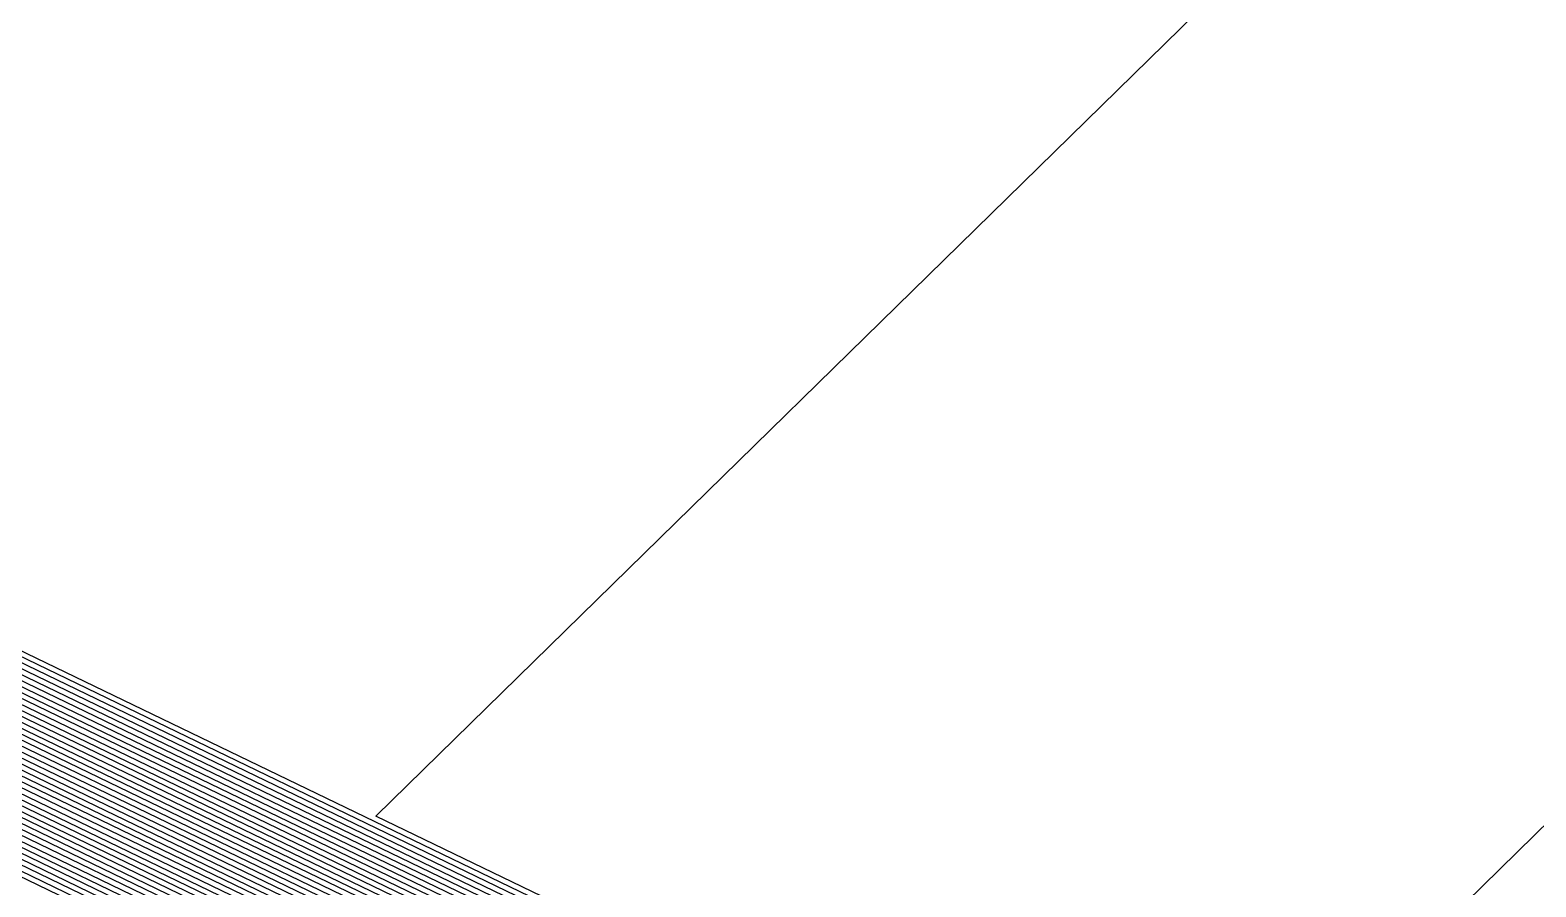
# Model space of a CAD drawing. Extents: x 7084 to 11035, y 13750 to 16729.
# Drawn here: x 8634.709 to 8635.341, y 15535.585 to 15535.945 of the extents above; entities that cross this region are included whole.
import ezdxf

# ---------------------------------------------------------------- set-up
doc = ezdxf.new("R2010")
doc.units = 0
doc.layers.add('Default', color=7, linetype='Continuous')

msp = doc.modelspace()

# ---------------------------------------------------------------- linework, layer by layer
at = {"layer": 'Default'}
for points in [[(8136.19791, 15271.19292), (8413.02589, 15416.01448), (8454.5468, 15413.53298), (8478.35034, 15462.84029), (8591.2563, 15480.21046), (8611.65932, 15509.11478), (8695.61507, 15468.58443), (8724.42281, 15461.07296), (8755.32395, 15480.38615), (8723.66925, 15518.74185), (8705.8166, 15501.2592), (8621.86085, 15541.78956), (8639.71349, 15559.2722), (8762.11462, 15808.84041), (8800.37029, 15836.04447), (8864.97991, 15851.34675), (8953.06153, 15993.02007), (9217.3064, 15810.41892), (9298.91852, 15807.86851), (9344.82531, 15791.71612), (9391.58229, 15773.86348), (9747.05449, 15868.31232)], [(8147.93596, 15269.27634), (8417.07428, 15410.07509), (8457.44182, 15407.66251), (8482.37121, 15459.30192), (8592.14089, 15476.18959), (8613.50892, 15506.46101), (8695.13257, 15467.0565), (8725.30284, 15459.18976), (8757.66551, 15479.41641), (8724.51363, 15519.58623), (8705.8166, 15501.2767), (8624.19295, 15540.68121), (8642.88998, 15558.99074), (8761.89107, 15801.62649), (8801.95613, 15830.11724), (8869.62162, 15846.14327), (8955.25653, 15983.88123)], [(8161.35087, 15267.08597), (8421.701, 15403.2872), (8460.75043, 15400.95341), (8486.96649, 15455.25808), (8593.15185, 15471.59431), (8615.62275, 15503.42813), (8694.58113, 15465.31029), (8726.30858, 15457.03753), (8760.34159, 15478.30814), (8725.47864, 15520.55124), (8705.8166, 15501.2967), (8626.85821, 15539.41454), (8646.52025, 15558.66907), (8761.6356, 15793.38202), (8803.76853, 15823.34326), (8874.92642, 15840.19644), (8957.76509, 15973.43683), (9206.2811, 15801.70479), (9296.16472, 15798.8959), (9346.72422, 15781.10644), (9398.22008, 15761.44441), (9732.53323, 15850.2713)], [(8168.05833, 15265.99078), (8424.01436, 15399.89326), (8462.40473, 15397.59885), (8489.26413, 15453.23616), (8593.65733, 15469.29667), (8616.67966, 15501.91169), (8694.30542, 15464.43719), (8726.81145, 15455.96141), (8761.67962, 15477.754), (8725.96114, 15521.03374), (8705.8166, 15501.3067), (8628.19084, 15538.7812), (8648.33539, 15558.50824), (8761.50785, 15789.25979), (8804.67472, 15819.95627), (8877.57883, 15837.22302), (8959.01937, 15968.21463), (9203.34102, 15799.38103), (9295.43037, 15796.5032)], [(8193.21129, 15261.88384), (8432.68947, 15387.16598), (8468.60835, 15385.01928), (8497.88027, 15445.65395), (8595.55289, 15460.68053), (8620.64309, 15496.22503), (8693.27148, 15461.16306), (8728.69721, 15451.92598), (8766.69726, 15475.67599), (8727.77053, 15522.84313), (8705.8166, 15501.3442), (8633.18821, 15536.40618), (8655.14214, 15557.90511), (8761.02883, 15773.80141), (8808.07296, 15807.25505), (8887.52534, 15826.07272), (8963.72293, 15948.63139), (9192.31571, 15790.6669)], [(8198.24189, 15261.06245), (8434.42449, 15384.62053), (8469.84908, 15382.50337), (8499.6035, 15444.13751), (8595.932, 15458.9573), (8621.43577, 15495.0877), (8693.06469, 15460.50823), (8729.07436, 15451.11889), (8767.70079, 15475.26039), (8728.13241, 15523.20501), (8705.8166, 15501.3517), (8634.18768, 15535.93117), (8656.50349, 15557.78448), (8760.93303, 15770.70973), (8808.75261, 15804.71481), (8889.51464, 15823.84266), (8964.66364, 15944.71474), (9190.11065, 15788.92408), (9292.1258, 15785.73606), (9349.50929, 15765.54558)], [(8199.91875, 15260.78865), (8435.00283, 15383.77204), (8470.26265, 15381.66473), (8500.17791, 15443.63203), (8596.05837, 15458.38289), (8621.7, 15494.70859), (8692.99576, 15460.28996), (8729.20008, 15450.84987), (8768.0353, 15475.12185), (8728.25304, 15523.32564), (8705.8166, 15501.3542), (8634.52084, 15535.77284), (8656.95728, 15557.74427), (8760.90109, 15769.67917), (8808.97916, 15803.86807), (8890.17774, 15823.0993), (8964.97721, 15943.40919), (9189.37563, 15788.34313), (9291.94222, 15785.13789), (9349.63588, 15764.83827), (9408.39803, 15742.40183), (9710.26728, 15822.60839)], [(8144.58223, 15269.82394), (8415.9176, 15411.77206), (8456.61468, 15409.33979), (8481.22239, 15460.31288), (8591.88815, 15477.33841), (8612.98046, 15507.21923), (8695.27042, 15467.49305), (8725.0514, 15459.72781), (8756.99649, 15479.69348), (8724.27238, 15519.34498), (8705.8166, 15501.2717), (8623.52664, 15540.99788), (8641.98241, 15559.07116), (8761.95494, 15803.68761), (8801.50304, 15831.81073), (8868.29541, 15847.62998)], [(8201.59561, 15260.51485), (8435.58117, 15382.92356), (8470.67622, 15380.82609), (8500.75232, 15443.12655), (8596.18474, 15457.80848), (8621.96423, 15494.32948), (8692.92683, 15460.07168), (8729.3258, 15450.58084), (8768.36981, 15474.98332), (8728.37366, 15523.44626), (8705.8166, 15501.3567), (8634.854, 15535.6145), (8657.41106, 15557.70406), (8760.86916, 15768.64861), (8809.20571, 15803.02132), (8890.84084, 15822.35595)], [(8762.08268, 15807.80985), (8640.16728, 15559.232), (8622.194, 15541.63122), (8705.8166, 15501.2617), (8723.78987, 15518.86247), (8755.65846, 15480.24762), (8724.54853, 15460.80393), (8695.54614, 15468.36615), (8611.92355, 15508.73567), (8591.38267, 15479.63605), (8478.92475, 15462.33481), (8454.96038, 15412.69434), (8413.60423, 15415.166), (8137.87477, 15270.91912)], [(8479.49916, 15461.82933), (8591.50904, 15479.06164), (8612.18778, 15508.35656), (8695.47721, 15468.14788), (8724.67425, 15460.5349), (8755.99297, 15480.10908), (8723.9105, 15518.9831), (8705.8166, 15501.2642), (8622.52716, 15541.47289), (8640.62106, 15559.19179), (8762.05075, 15806.77929)], [(8762.01881, 15805.74873), (8641.07485, 15559.15158), (8622.86032, 15541.31455), (8705.8166, 15501.2667), (8724.03113, 15519.10373), (8756.32748, 15479.97055), (8724.79996, 15460.26587), (8695.40828, 15467.9296), (8612.452, 15507.97745), (8591.63541, 15478.48723), (8480.07357, 15461.32384), (8455.78752, 15411.01706), (8414.76092, 15413.46903), (8141.2285, 15270.37153)], [(8761.98688, 15804.71817), (8641.52863, 15559.11137), (8623.19348, 15541.15622), (8705.8166, 15501.2692), (8724.15175, 15519.22435), (8756.66199, 15479.83201), (8724.92568, 15459.99684), (8695.33935, 15467.71132), (8612.71623, 15507.59834), (8591.76178, 15477.91282), (8480.64798, 15460.81836), (8456.2011, 15410.17842), (8415.33926, 15412.62054), (8142.90537, 15270.09773)], [(8761.92301, 15802.65705), (8642.4362, 15559.03095), (8623.85979, 15540.83955), (8705.8166, 15501.2742), (8724.393, 15519.4656), (8757.331, 15479.55495), (8725.17712, 15459.45878), (8695.2015, 15467.27477), (8613.24469, 15506.84012), (8592.01452, 15476.764), (8481.7968, 15459.8074), (8457.02825, 15408.50115), (8416.49594, 15410.92357), (8146.25909, 15269.55014)], [(8149.61282, 15269.00255), (8417.65262, 15409.2266), (8457.8554, 15406.82387), (8482.94562, 15458.79644), (8592.26726, 15475.61518), (8613.77315, 15506.0819), (8695.06364, 15466.83822), (8725.42855, 15458.92073), (8758.00002, 15479.27788), (8724.63426, 15519.70686), (8705.8166, 15501.2792), (8624.52611, 15540.52288), (8643.34376, 15558.95053), (8761.85914, 15800.59593)], [(8151.28969, 15268.72875), (8418.23096, 15408.37812), (8458.26898, 15405.98523), (8483.52003, 15458.29096), (8592.39363, 15475.04077), (8614.03737, 15505.70279), (8694.99471, 15466.61995), (8725.55427, 15458.6517), (8758.33453, 15479.13934), (8724.75488, 15519.82748), (8705.8166, 15501.2817), (8624.85927, 15540.36454), (8643.79755, 15558.91033), (8761.8272, 15799.56538)], [(8614.3016, 15505.32368), (8694.92578, 15466.40167), (8725.67999, 15458.38267), (8758.66904, 15479.00081), (8724.87551, 15519.94811), (8705.8166, 15501.2842), (8625.19242, 15540.20621), (8644.25133, 15558.87012), (8761.79527, 15798.53482)], [(8154.64342, 15268.18116), (8419.38764, 15406.68115), (8459.09613, 15404.30796), (8484.66885, 15457.28), (8592.64637, 15473.89195), (8614.56583, 15504.94457), (8694.85685, 15466.1834), (8725.80571, 15458.11364), (8759.00355, 15478.86228), (8724.99613, 15520.06873), (8705.8166, 15501.2867), (8625.52558, 15540.04787), (8644.70512, 15558.82991), (8761.76333, 15797.50426)], [(8592.77274, 15473.31754), (8614.83006, 15504.56546), (8694.78792, 15465.96512), (8725.93142, 15457.84461), (8759.33806, 15478.72374), (8725.11676, 15520.18936), (8705.8166, 15501.2892), (8625.85874, 15539.88954), (8645.1589, 15558.7897), (8761.7314, 15796.4737)], [(8761.66753, 15794.41258), (8646.06647, 15558.70928), (8626.52506, 15539.57287), (8705.8166, 15501.2942), (8725.35801, 15520.43061), (8760.00708, 15478.44667), (8726.18286, 15457.30655), (8694.65006, 15465.52857), (8615.35852, 15503.80724), (8593.02548, 15472.16872), (8486.39208, 15455.76356), (8460.33685, 15401.79204), (8421.12266, 15404.13569), (8159.67401, 15267.35977)], [(8422.27934, 15402.43872), (8461.164, 15400.11477), (8487.5409, 15454.7526), (8593.27822, 15471.0199), (8615.88697, 15503.04902), (8694.5122, 15465.09202), (8726.43429, 15456.7685), (8760.6761, 15478.1696), (8725.59926, 15520.67186), (8705.8166, 15501.2992), (8627.19137, 15539.2562), (8646.97403, 15558.62887), (8761.60366, 15792.35147)], [(8761.57172, 15791.32091), (8647.42782, 15558.58866), (8627.52453, 15539.09787), (8705.8166, 15501.3017), (8725.71989, 15520.79249), (8761.0106, 15478.03107), (8726.56001, 15456.49947)], [(8616.41543, 15502.2908), (8694.37434, 15464.65547), (8726.68573, 15456.23044), (8761.34511, 15477.89254), (8725.84052, 15520.91312), (8705.8166, 15501.3042), (8627.85769, 15538.93953), (8647.8816, 15558.54845), (8761.53979, 15790.29035)], [(8762.01413, 15477.61547), (8726.08177, 15521.15437), (8705.8166, 15501.3092), (8628.524, 15538.62286), (8648.78917, 15558.46803), (8761.47592, 15788.22923)], [(8727.06288, 15455.42335), (8762.34864, 15477.47693), (8726.20239, 15521.27499), (8705.8166, 15501.3117), (8628.85716, 15538.46453), (8649.24295, 15558.42782), (8761.44398, 15787.19867)], [(8174.76579, 15264.8956), (8426.32773, 15396.49932), (8464.05903, 15394.2443), (8491.56177, 15451.21423), (8594.16281, 15466.99903), (8617.73657, 15500.39525), (8694.0297, 15463.56409), (8727.31432, 15454.8853), (8763.01766, 15477.19987), (8726.44365, 15521.51625), (8705.8166, 15501.3167), (8629.52348, 15538.14786), (8650.15052, 15558.3474), (8761.38012, 15785.13755)], [(8761.34818, 15784.107), (8650.60431, 15558.30719), (8629.85663, 15537.98952), (8705.8166, 15501.3192), (8726.56427, 15521.63687), (8763.35217, 15477.06133), (8727.44004, 15454.61627), (8693.96077, 15463.34581), (8618.0008, 15500.01614), (8594.28918, 15466.42462), (8492.13618, 15450.70875), (8464.4726, 15393.40566), (8426.90607, 15395.65084), (8176.44265, 15264.6218)], [(8178.11952, 15264.34801), (8427.48441, 15394.80235), (8464.88617, 15392.56703), (8492.71059, 15450.20327), (8594.41555, 15465.85021), (8618.26503, 15499.63703), (8693.89184, 15463.12754), (8727.56575, 15454.34724), (8763.68668, 15476.9228), (8726.6849, 15521.7575), (8705.8166, 15501.3217), (8630.18979, 15537.83119), (8651.05809, 15558.26699), (8761.31624, 15783.07644)], [(8179.79638, 15264.07421), (8428.06275, 15393.95387), (8465.29975, 15391.72839), (8493.285, 15449.69779), (8594.54192, 15465.2758), (8618.52926, 15499.25792), (8693.82291, 15462.90926), (8727.69147, 15454.07821), (8764.02119, 15476.78426), (8726.80552, 15521.87812), (8705.8166, 15501.3242), (8630.52295, 15537.67285), (8651.51187, 15558.22678), (8761.28431, 15782.04588)], [(8764.3557, 15476.64573), (8726.92615, 15521.99875), (8705.8166, 15501.3267), (8630.85611, 15537.51452), (8651.96566, 15558.18657), (8761.25238, 15781.01532)], [(8761.22044, 15779.98476), (8652.41944, 15558.14636), (8631.18926, 15537.35618), (8705.8166, 15501.3292), (8727.04678, 15522.11938), (8764.6902, 15476.5072), (8727.94291, 15453.54015), (8693.68505, 15462.47271), (8619.05772, 15498.4997), (8594.79466, 15464.12698), (8494.43382, 15448.68683), (8466.1269, 15390.05111), (8429.21943, 15392.2569), (8183.15011, 15263.52662)], [(8761.18851, 15778.9542), (8652.87322, 15558.10615), (8631.52242, 15537.19785), (8705.8166, 15501.3317), (8727.1674, 15522.24), (8765.02471, 15476.36866), (8728.06862, 15453.27112), (8693.61612, 15462.25444), (8619.32194, 15498.12059), (8594.92103, 15463.55257), (8495.00823, 15448.18135), (8466.54047, 15389.21247), (8429.79777, 15391.40841), (8184.82697, 15263.25282)], [(8727.28803, 15522.36063), (8705.8166, 15501.3342), (8631.85558, 15537.03951), (8653.32701, 15558.06594), (8761.15657, 15777.92364)], [(8188.1807, 15262.70523), (8430.95445, 15389.71144), (8467.36763, 15387.5352), (8496.15705, 15447.17039), (8595.17377, 15462.40375), (8619.8504, 15497.36237), (8693.47826, 15461.81789), (8728.32006, 15452.73307), (8765.69373, 15476.09159), (8727.40865, 15522.48125), (8705.8166, 15501.3367), (8632.18874, 15536.88118), (8653.78079, 15558.02573), (8761.12464, 15776.89308)], [(8620.11463, 15496.98325), (8693.40934, 15461.59961), (8728.44578, 15452.46404), (8766.02824, 15475.95306), (8727.52928, 15522.60188), (8705.8166, 15501.3392), (8632.52189, 15536.72285), (8654.23458, 15557.98553), (8761.0927, 15775.86253)], [(8191.53443, 15262.15763), (8432.11113, 15388.01447), (8468.19477, 15385.85792), (8497.30586, 15446.15943), (8595.42652, 15461.25494), (8620.37886, 15496.60414), (8693.34041, 15461.38133), (8728.57149, 15452.19501), (8766.36275, 15475.81452), (8727.64991, 15522.72251), (8705.8166, 15501.3417), (8632.85505, 15536.56451), (8654.68836, 15557.94532), (8761.06077, 15774.83197)], [(8728.82293, 15451.65695), (8767.03177, 15475.53746), (8727.89116, 15522.96376), (8705.8166, 15501.3467), (8633.52137, 15536.24784), (8655.59593, 15557.8649), (8760.9969, 15772.77085)], [(8433.84615, 15385.46901), (8469.4355, 15383.34201), (8499.02909, 15444.64299), (8595.80563, 15459.53171), (8621.17154, 15495.46681), (8693.13362, 15460.72651), (8728.94865, 15451.38792), (8767.36628, 15475.39892), (8728.01178, 15523.08438), (8705.8166, 15501.3492), (8633.85453, 15536.08951), (8656.04971, 15557.82469), (8760.96496, 15771.74029)], [(8203.27248, 15260.24106), (8436.15951, 15382.07507), (8471.0898, 15379.98746), (8501.32673, 15442.62107), (8596.31111, 15457.23407), (8622.22846, 15493.95037), (8692.8579, 15459.85341), (8729.45152, 15450.31181), (8768.70431, 15474.84479), (8728.49429, 15523.56689), (8705.8166, 15501.3592), (8635.18716, 15535.45617), (8657.86485, 15557.66386), (8760.83722, 15767.61806)], [(8645.61268, 15558.74949), (8626.1919, 15539.73121), (8705.8166, 15501.2917), (8725.23739, 15520.30999), (8759.67257, 15478.58521), (8726.05714, 15457.57558), (8694.71899, 15465.74684), (8615.09429, 15504.18635), (8592.89911, 15472.74313), (8485.81767, 15456.26904), (8459.92327, 15402.63068), (8420.54432, 15404.98417), (8157.99714, 15267.63356)], [(8173.08892, 15265.1694), (8425.74938, 15397.34781), (8463.64545, 15395.08294), (8490.98736, 15451.71972), (8594.03644, 15467.57344), (8617.47235, 15500.77436), (8694.09863, 15463.78237), (8727.1886, 15455.15433), (8762.68315, 15477.3384), (8726.32302, 15521.39562), (8705.8166, 15501.3142), (8629.19032, 15538.30619), (8649.69674, 15558.38761)]]:
    msp.add_lwpolyline(points, dxfattribs=at)

doc.saveas('drawing.dxf')
